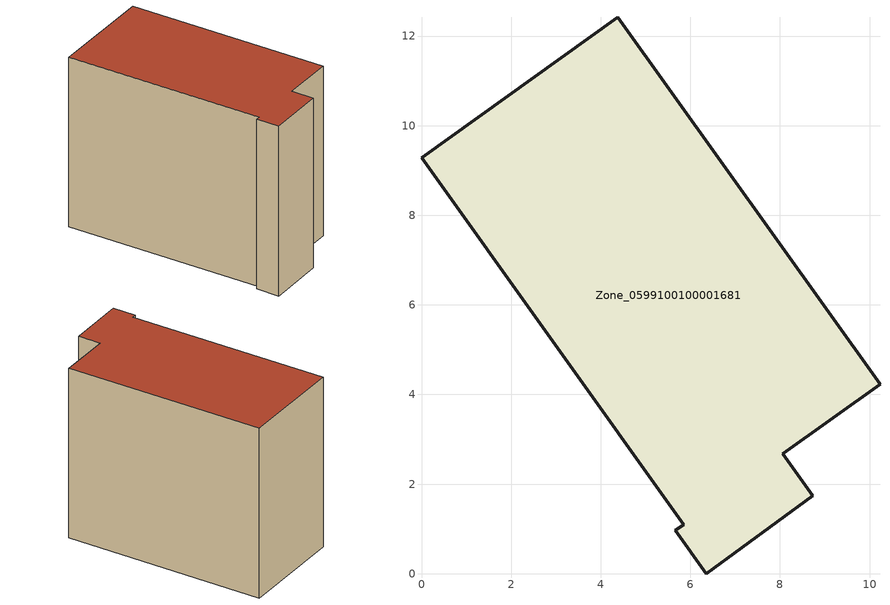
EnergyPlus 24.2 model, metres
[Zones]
Zone_0599100100001681
 floor ground (C_G): 5.67,0.96 5.85,1.09 0,9.29 4.38,12.42 10.23,4.23 8.06,2.68 8.73,1.74 6.36,0 z0
 wall outside (C_F): 5.85,1.09 5.67,0.96 6.36,0 8.73,1.74 8.06,2.68 10.23,4.23 4.38,12.42 0,9.29 5.85,1.09 z0:8.77
 roof outside (C_R): 4.38,12.42 0,9.29 5.85,1.09 5.67,0.96 6.36,0 8.73,1.74 8.06,2.68 10.23,4.23 z8.77
[BUILDING]
Pand.0599100100001681: North Axis=0; Terrain=City; Loads Convergence Tolerance Value=0.04; Temperature Convergence Tolerance Value=0.4; Solar Distribution=FullExterior; Maximum Number of Warmup Days=25; Minimum Number of Warmup Days=1
[Site:Location]
Rotterdam.The.Hague.AP_ZH_NLD Design_Conditions: Latitude=51.96; Longitude=4.45; Time Zone=1; Elevation=-4.5
[SITE:GROUNDTEMPERATURE:BUILDINGSURFACE]
18, 18, 18, 18, 18, 18, 18, 18, 18, 18, 18, 18
[MATERIAL] Thermal Absorptance=0.9; Solar Absorptance=0.7; Visible Absorptance=0.7
Name | Roughness | Thickness | Conductivity | Density | Specific Heat
G.TI.2006-2014 | MediumSmooth | 0.15 | 0.06 | 540 | 1210
F.TI.2006-2014 | Rough | 0.3 | 0.12 | 1920 | 840
R.TI.2006-2014 | MediumRough | 0.2 | 0.08 | 1500 | 1000
[CONSTRUCTION]
C_G: G.TI.2006-2014
C_F: F.TI.2006-2014
C_R: R.TI.2006-2014
[ZONE]
Zone_0599100100001681: Type=1; Multiplier=1; Ceiling Height=Autocalculate; Volume=Autocalculate; Floor Area=autocalculate; Part of Total Floor Area=Yes
[ZONEINFILTRATION:DESIGNFLOWRATE]
Infil_Zone_0599100100001681: Zone or ZoneList or Space or SpaceList=Zone_0599100100001681; Schedule=AlwaysOn; Design Flow Rate Calculation Method=Flow/Area; Flow Rate per Floor Area=0.0015; Constant Term Coefficient=1; Temperature Term Coefficient=0; Velocity Term Coefficient=0; Velocity Squared Term Coefficient=0
[HVACTEMPLATE:ZONE:IDEALLOADSAIRSYSTEM]
Zone_0599100100001681: Maximum Heating Supply Air Temperature=50; Minimum Cooling Supply Air Temperature=13; Maximum Heating Supply Air Humidity Ratio=0.0156; Minimum Cooling Supply Air Humidity Ratio=0.0077; Heating Limit=NoLimit; Cooling Limit=NoLimit; Dehumidification Control Type=ConstantSensibleHeatRatio; Cooling Sensible Heat Ratio=0.7; Dehumidification Setpoint=60; Humidification Control Type=None; Humidification Setpoint=30; Outdoor Air Method=None; Outdoor Air Flow Rate per Person=0.00944; Outdoor Air Flow Rate per Zone Floor Area=0; Outdoor Air Flow Rate per Zone=0; Demand Controlled Ventilation Type=None; Outdoor Air Economizer Type=NoEconomizer; Heat Recovery Type=None; Sensible Heat Recovery Effectiveness=0.7; Latent Heat Recovery Effectiveness=0.65
[ZONECONTROL:THERMOSTAT]
ThermostatControl_Zone_0599100100001681: Zone or ZoneList=Zone_0599100100001681; Control Type Schedule=DualSetpointControlType; Control 1=Thermostat_Zone_0599100100001681; Temperature Difference Between Cutout And Setpoint=0
[THERMOSTATSETPOINT:DUALSETPOINT]
Thermostat_Zone_0599100100001681: Heating Setpoint Temperature Schedule=HeatingSetpoint_Zone_0599100100001681; Cooling Setpoint Temperature Schedule=CoolingSetpoint_Zone_0599100100001681
[SCHEDULE:COMPACT]
HeatingSetpoint_Zone_0599100100001681: Through: 12/31, For: AllDays, Until: 24:00, 21
CoolingSetpoint_Zone_0599100100001681: Through: 12/31, For: AllDays, Until: 24:00, 24
DualSetpointControlType: Through: 12/31, For: AllDays, Until: 24:00, 4
AlwaysOn: Through: 12/31, For: AllDays, Until: 24:00, 1
